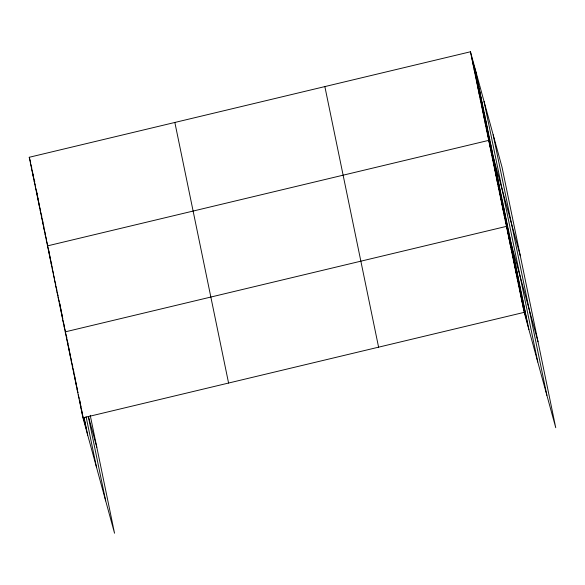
<?xml version="1.0" encoding="UTF-8"?>
<svg xmlns="http://www.w3.org/2000/svg" width="585" height="585" viewBox="0 0 585 585"><rect width="100%" height="100%" fill="white"/><g stroke="black" fill="none" stroke-linecap="round" stroke-linejoin="round"><path stroke-width="0.88" d="M90.222 415.291L114.543 533.227L82.982 417.858L29.25 157.277L470.457 51.772L502.018 167.142L555.75 427.723L524.189 312.353L470.457 51.772M82.982 417.858L524.189 312.353M471.678 57.681L476.402 74.953M472.892 63.589L477.616 80.862M474.113 69.498L478.837 86.77M475.327 75.399L480.058 92.671M476.548 81.308L481.272 98.58M477.762 87.216L482.493 104.488M478.983 93.117L483.707 110.397M480.205 99.026L484.928 116.298M481.418 104.934L486.142 122.206M482.64 110.843L487.363 128.115M483.853 116.744L488.577 134.016M485.075 122.653L489.799 139.925M486.289 128.561L491.02 145.833M487.51 134.462L492.234 151.742M520.284 255.74L488.724 140.371L47.517 245.875L49.411 252.786M489.908 146.104L494.632 163.376M491.093 151.837L495.817 169.109M492.27 157.57L497.001 174.842M493.455 163.303L498.179 180.575M494.639 169.036L499.363 186.308M495.817 174.769L500.548 192.041M497.001 180.502L501.725 197.774M498.186 186.235L502.91 203.507M499.363 191.968L504.087 209.24M500.548 197.701L505.272 214.973M501.733 203.434L506.456 220.706M502.91 209.167L507.634 226.439M504.094 214.9L508.818 232.172M505.279 220.633L510.003 237.905M538.017 341.735L506.456 226.366L65.249 331.863L66.902 337.911M507.641 232.099L512.365 249.371M508.818 237.832L513.55 255.104M510.003 243.565L514.727 260.837M511.188 249.29L515.911 266.57M512.365 255.023L517.096 272.303M513.55 260.756L518.273 278.036M514.734 266.489L519.458 283.762M515.911 272.222L520.643 289.495M517.096 277.955L521.82 295.228M518.281 283.688L523.005 300.961M519.458 289.421L524.189 306.694M520.643 295.154L525.367 312.427M521.827 300.887L526.551 318.16M523.005 306.62L527.728 323.893M29.25 157.277L30.669 162.462M30.471 163.186L31.883 168.363M31.685 169.087L33.579 175.997M32.906 174.995L34.793 181.906M34.12 180.904L35.305 185.218M35.341 186.812L37.228 193.715M36.555 192.714L38.208 198.761M37.776 198.622L39.429 204.67M38.99 204.531L40.65 210.578M40.211 210.432L41.864 216.479M41.425 216.34L43.085 222.388M42.646 222.249L44.065 227.433M43.868 228.157L45.279 233.335M45.082 234.058L46.5 239.243M46.303 239.967L47.721 245.152M48.701 251.608L50.588 258.519M49.886 257.341L51.772 264.252M51.063 263.075L52.248 267.389M52.248 268.808L53.425 273.122M53.425 274.541L54.61 278.855M54.61 280.273L55.794 284.588M55.794 286.006L56.972 290.321M56.972 291.739L58.156 296.054M58.156 297.465L59.341 301.787M59.809 303.513L60.518 306.109M59.341 303.198L61.228 310.108M60.518 308.931L62.412 315.841M61.703 314.664L62.887 318.986M62.887 320.397L64.54 326.445M64.065 326.13L65.725 332.178M88.379 416.403L96.81 447.233M66.434 337.596L68.087 343.644M67.611 343.329L69.264 349.377M68.796 349.062L70.449 355.11M69.981 354.795L71.633 360.843M71.158 360.528L72.811 366.576M72.343 366.261L73.995 372.309M73.527 371.994L75.18 378.042M74.704 377.727L76.357 383.775M75.889 383.46L77.542 389.508M77.066 389.193L78.017 392.645M78.251 394.926L79.194 398.378M79.67 400.111L80.379 402.699M79.436 400.659L81.088 406.707M80.613 406.392L82.273 412.44M83.684 417.617L85.344 423.664M81.798 412.125L86.521 429.397M493.162 134.769L546.895 395.35M484.036 101.417L537.769 361.998M475.181 69.045L528.913 329.626M324.858 86.587L378.59 347.168M174.849 122.462L228.581 383.043M88.291 416.498L105.688 500.855M86.09 416.725L96.562 467.503M84.16 417.931L87.706 435.13"/></g></svg>
